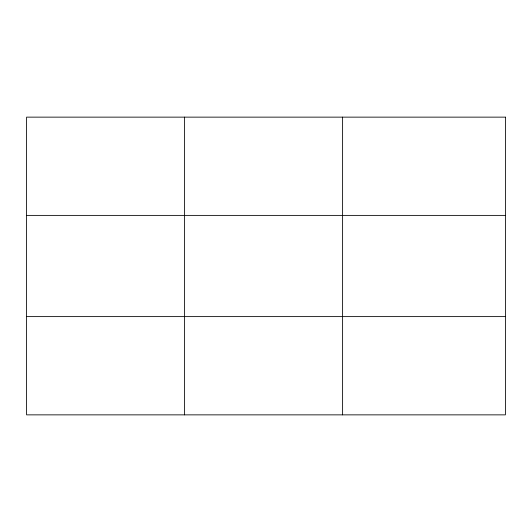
<?xml version="1.0" encoding="UTF-8"?>
<svg xmlns="http://www.w3.org/2000/svg" width="532" height="532" viewBox="0 0 532 532"><rect width="100%" height="100%" fill="white"/><g stroke="black" fill="none" stroke-linecap="round" stroke-linejoin="round"><path stroke-width="0.8" d="M184.604 117.14L184.604 414.86M342.608 117.14L342.608 414.86M26.6 215.387L505.4 215.387M26.6 316.613L505.4 316.613M505.4 117.14L505.4 414.86L26.6 414.86L26.6 117.14L505.4 117.14"/></g></svg>
